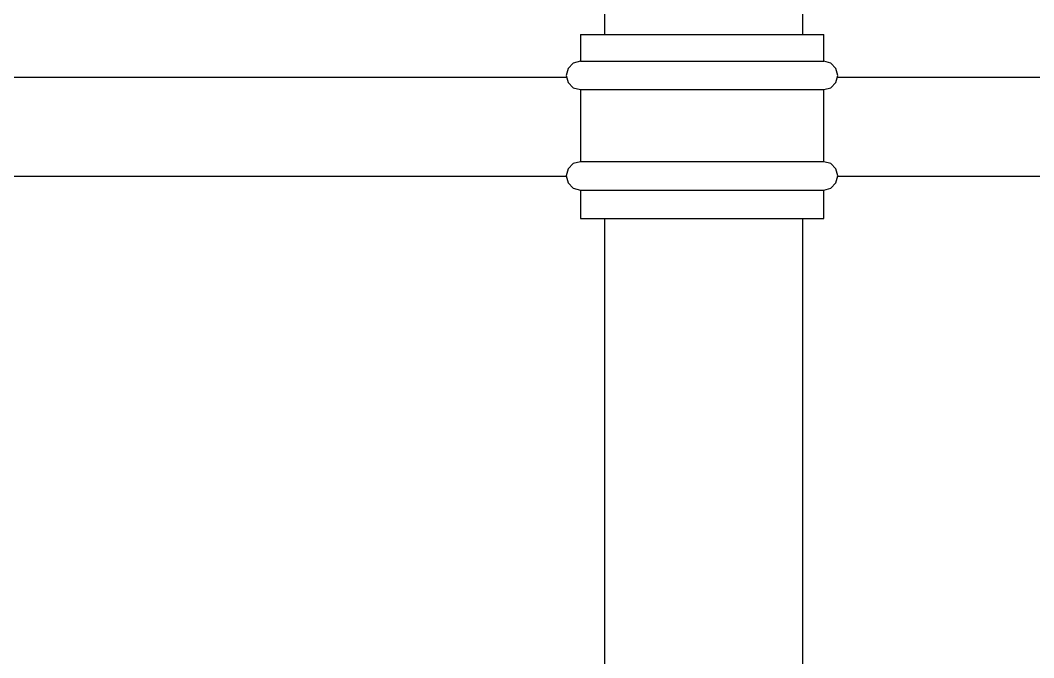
# Model space of a CAD drawing. Header units: millimetres. Extents: x -11840 to 12480, y -4119 to 5972.
# Drawn here: x -5460.3 to -5102.1, y -449.8 to -224.5 of the extents above; entities that cross this region are included whole.
import ezdxf

# ---------------------------------------------------------------- set-up
doc = ezdxf.new("R2010")
doc.units = ezdxf.units.MM

msp = doc.modelspace()

# ---------------------------------------------------------------- linework, layer by layer
at = {"color": 251, "true_color": 0x666666}
for p, q in [((-5253.82, -219.52), (-5253.82, -229.52)), ((-5253.82, -219.52), (-5253.82, -229.52)), ((-5183.82, -219.52), (-5183.82, -229.52)), ((-5183.82, -219.52), (-5183.82, -229.52)), ((-5262.34, -229.52), (-5260.88, -229.52)), ((-5262.34, -229.52), (-5262.34, -239.02)), ((-5262.34, -229.52), (-5262.34, -239.02)), ((-5262.34, -229.52), (-5260.88, -229.52)), ((-5260.88, -229.52), (-5256.58, -229.52)), ((-5260.88, -229.52), (-5256.58, -229.52)), ((-5256.58, -229.52), (-5249.75, -229.52)), ((-5256.58, -229.52), (-5249.75, -229.52)), ((-5249.75, -229.52), (-5240.84, -229.52)), ((-5249.75, -229.52), (-5240.84, -229.52)), ((-5240.84, -229.52), (-5230.47, -229.52)), ((-5240.84, -229.52), (-5230.47, -229.52)), ((-5230.47, -229.52), (-5219.34, -229.52)), ((-5230.47, -229.52), (-5219.34, -229.52)), ((-5219.34, -229.52), (-5208.22, -229.52)), ((-5219.34, -229.52), (-5208.22, -229.52)), ((-5208.22, -229.52), (-5197.84, -229.52)), ((-5208.22, -229.52), (-5197.84, -229.52)), ((-5197.84, -229.52), (-5188.94, -229.52)), ((-5197.84, -229.52), (-5188.94, -229.52)), ((-5188.94, -229.52), (-5182.11, -229.52)), ((-5188.94, -229.52), (-5182.11, -229.52)), ((-5182.11, -229.52), (-5177.81, -229.52)), ((-5182.11, -229.52), (-5177.81, -229.52)), ((-5177.81, -229.52), (-5176.34, -229.52)), ((-5177.81, -229.52), (-5176.34, -229.52)), ((-5176.34, -239.02), (-5176.34, -229.52)), ((-5176.34, -239.02), (-5176.34, -229.52)), ((-5264.84, -239.69), (-5266.67, -241.52)), ((-5264.84, -239.69), (-5266.67, -241.52)), ((-5262.34, -239.02), (-5264.84, -239.69)), ((-5262.34, -239.02), (-5264.84, -239.69)), ((-5262.34, -239.02), (-5260.88, -239.02)), ((-5262.34, -239.02), (-5260.88, -239.02)), ((-5260.88, -239.02), (-5256.58, -239.02)), ((-5260.88, -239.02), (-5256.58, -239.02)), ((-5256.58, -239.02), (-5249.75, -239.02)), ((-5256.58, -239.02), (-5249.75, -239.02)), ((-5249.75, -239.02), (-5240.84, -239.02)), ((-5249.75, -239.02), (-5240.84, -239.02)), ((-5240.84, -239.02), (-5230.47, -239.02)), ((-5240.84, -239.02), (-5230.47, -239.02)), ((-5230.47, -239.02), (-5219.34, -239.02)), ((-5230.47, -239.02), (-5219.34, -239.02)), ((-5219.34, -239.02), (-5208.22, -239.02)), ((-5219.34, -239.02), (-5208.22, -239.02)), ((-5208.22, -239.02), (-5197.84, -239.02)), ((-5208.22, -239.02), (-5197.84, -239.02)), ((-5197.84, -239.02), (-5188.94, -239.02)), ((-5197.84, -239.02), (-5188.94, -239.02)), ((-5188.94, -239.02), (-5182.11, -239.02)), ((-5188.94, -239.02), (-5182.11, -239.02)), ((-5182.11, -239.02), (-5177.81, -239.02)), ((-5182.11, -239.02), (-5177.81, -239.02)), ((-5177.81, -239.02), (-5176.34, -239.02)), ((-5177.81, -239.02), (-5176.34, -239.02)), ((-5173.84, -239.69), (-5176.34, -239.02)), ((-5173.84, -239.69), (-5176.34, -239.02)), ((-5172.01, -241.52), (-5173.84, -239.69)), ((-5172.01, -241.52), (-5173.84, -239.69)), ((-5266.67, -241.52), (-5267.34, -244.02)), ((-5266.67, -241.52), (-5267.34, -244.02)), ((-5171.34, -244.02), (-5172.01, -241.52)), ((-5171.34, -244.02), (-5172.01, -241.52)), ((-5267.16, -244.7), (-10233.17, -244.7)), ((-5267.16, -244.7), (-10233.17, -244.7)), ((-5267.34, -244.02), (-5266.67, -246.52)), ((-5267.34, -244.02), (-5266.67, -246.52)), ((-5266.67, -246.52), (-5264.84, -248.35)), ((-5266.67, -246.52), (-5264.84, -248.35)), ((-5173.84, -248.35), (-5172.01, -246.52)), ((-5173.84, -248.35), (-5172.01, -246.52)), ((-5172.01, -246.52), (-5171.34, -244.02)), ((-5172.01, -246.52), (-5171.34, -244.02)), ((-4859.71, -244.7), (-5171.53, -244.7)), ((-4859.71, -244.7), (-5171.53, -244.7)), ((-5264.84, -248.35), (-5262.34, -249.02)), ((-5264.84, -248.35), (-5262.34, -249.02)), ((-5262.34, -249.02), (-5260.88, -249.02)), ((-5262.34, -249.02), (-5260.88, -249.02)), ((-5262.34, -249.02), (-5262.34, -274.51)), ((-5262.34, -249.02), (-5262.34, -274.51)), ((-5260.88, -249.02), (-5256.58, -249.02)), ((-5260.88, -249.02), (-5256.58, -249.02)), ((-5256.58, -249.02), (-5249.75, -249.02)), ((-5256.58, -249.02), (-5249.75, -249.02)), ((-5249.75, -249.02), (-5240.84, -249.02)), ((-5249.75, -249.02), (-5240.84, -249.02)), ((-5240.84, -249.02), (-5230.47, -249.02)), ((-5240.84, -249.02), (-5230.47, -249.02)), ((-5230.47, -249.02), (-5219.34, -249.02)), ((-5230.47, -249.02), (-5219.34, -249.02)), ((-5219.34, -249.02), (-5208.22, -249.02)), ((-5219.34, -249.02), (-5208.22, -249.02)), ((-5208.22, -249.02), (-5197.84, -249.02)), ((-5208.22, -249.02), (-5197.84, -249.02)), ((-5197.84, -249.02), (-5188.94, -249.02)), ((-5197.84, -249.02), (-5188.94, -249.02)), ((-5188.94, -249.02), (-5182.11, -249.02)), ((-5188.94, -249.02), (-5182.11, -249.02)), ((-5182.11, -249.02), (-5177.81, -249.02)), ((-5182.11, -249.02), (-5177.81, -249.02)), ((-5177.81, -249.02), (-5176.34, -249.02)), ((-5177.81, -249.02), (-5176.34, -249.02)), ((-5176.34, -249.02), (-5173.84, -248.35)), ((-5176.34, -249.02), (-5173.84, -248.35)), ((-5176.34, -274.51), (-5176.34, -249.02)), ((-5176.34, -274.51), (-5176.34, -249.02)), ((-5264.84, -275.18), (-5266.67, -277.01)), ((-5264.84, -275.18), (-5266.67, -277.01)), ((-5262.34, -274.51), (-5264.84, -275.18)), ((-5262.34, -274.51), (-5264.84, -275.18)), ((-5260.88, -274.51), (-5262.34, -274.51)), ((-5260.88, -274.51), (-5262.34, -274.51)), ((-5256.58, -274.51), (-5260.88, -274.51)), ((-5256.58, -274.51), (-5260.88, -274.51)), ((-5249.75, -274.51), (-5256.58, -274.51)), ((-5249.75, -274.51), (-5256.58, -274.51)), ((-5240.84, -274.51), (-5249.75, -274.51)), ((-5240.84, -274.51), (-5249.75, -274.51)), ((-5230.47, -274.51), (-5240.84, -274.51)), ((-5230.47, -274.51), (-5240.84, -274.51)), ((-5219.34, -274.51), (-5230.47, -274.51)), ((-5219.34, -274.51), (-5230.47, -274.51)), ((-5208.22, -274.51), (-5219.34, -274.51)), ((-5208.22, -274.51), (-5219.34, -274.51)), ((-5197.84, -274.51), (-5208.22, -274.51)), ((-5197.84, -274.51), (-5208.22, -274.51)), ((-5188.94, -274.51), (-5197.84, -274.51)), ((-5188.94, -274.51), (-5197.84, -274.51)), ((-5182.11, -274.51), (-5188.94, -274.51)), ((-5182.11, -274.51), (-5188.94, -274.51)), ((-5177.81, -274.51), (-5182.11, -274.51)), ((-5177.81, -274.51), (-5182.11, -274.51)), ((-5176.34, -274.51), (-5177.81, -274.51)), ((-5176.34, -274.51), (-5177.81, -274.51)), ((-5173.84, -275.18), (-5176.34, -274.51)), ((-5173.84, -275.18), (-5176.34, -274.51)), ((-5172.01, -277.01), (-5173.84, -275.18)), ((-5172.01, -277.01), (-5173.84, -275.18)), ((-5266.67, -277.01), (-5267.34, -279.51)), ((-5266.67, -277.01), (-5267.34, -279.51)), ((-5171.34, -279.51), (-5172.01, -277.01)), ((-5171.34, -279.51), (-5172.01, -277.01)), ((-5267.34, -279.51), (-5266.67, -282.01)), ((-5267.34, -279.51), (-5266.67, -282.01)), ((-5266.67, -282.01), (-5264.84, -283.84)), ((-5266.67, -282.01), (-5264.84, -283.84)), ((-5173.84, -283.84), (-5172.01, -282.01)), ((-5173.84, -283.84), (-5172.01, -282.01)), ((-5172.01, -282.01), (-5171.34, -279.51)), ((-5172.01, -282.01), (-5171.34, -279.51)), ((-5264.84, -283.84), (-5262.34, -284.51)), ((-5264.84, -283.84), (-5262.34, -284.51)), ((-5262.34, -284.51), (-5260.88, -284.51)), ((-5262.34, -284.51), (-5260.88, -284.51)), ((-5262.34, -284.51), (-5262.34, -294.52)), ((-5262.34, -284.51), (-5262.34, -294.52)), ((-5260.88, -284.51), (-5256.58, -284.51)), ((-5260.88, -284.51), (-5256.58, -284.51)), ((-5256.58, -284.51), (-5249.75, -284.51)), ((-5256.58, -284.51), (-5249.75, -284.51)), ((-5249.75, -284.51), (-5240.84, -284.51)), ((-5249.75, -284.51), (-5240.84, -284.51)), ((-5240.84, -284.51), (-5230.47, -284.51)), ((-5240.84, -284.51), (-5230.47, -284.51)), ((-5230.47, -284.51), (-5219.34, -284.51)), ((-5230.47, -284.51), (-5219.34, -284.51)), ((-5219.34, -284.51), (-5208.22, -284.51)), ((-5219.34, -284.51), (-5208.22, -284.51)), ((-5208.22, -284.51), (-5197.84, -284.51)), ((-5208.22, -284.51), (-5197.84, -284.51)), ((-5197.84, -284.51), (-5188.94, -284.51)), ((-5197.84, -284.51), (-5188.94, -284.51)), ((-5188.94, -284.51), (-5182.11, -284.51)), ((-5188.94, -284.51), (-5182.11, -284.51)), ((-5182.11, -284.51), (-5177.81, -284.51)), ((-5182.11, -284.51), (-5177.81, -284.51)), ((-5177.81, -284.51), (-5176.34, -284.51)), ((-5177.81, -284.51), (-5176.34, -284.51)), ((-5176.34, -284.51), (-5173.84, -283.84)), ((-5176.34, -284.51), (-5173.84, -283.84)), ((-5176.34, -294.52), (-5176.34, -284.51)), ((-5176.34, -294.52), (-5176.34, -284.51)), ((-5262.34, -294.52), (-5260.88, -294.52)), ((-5262.34, -294.52), (-5260.88, -294.52)), ((-5260.88, -294.52), (-5256.58, -294.52)), ((-5260.88, -294.52), (-5256.58, -294.52)), ((-5256.58, -294.52), (-5249.75, -294.52)), ((-5256.58, -294.52), (-5249.75, -294.52)), ((-5253.82, -294.52), (-5253.82, -2889.27)), ((-5253.82, -294.52), (-5253.82, -2889.27)), ((-5249.75, -294.52), (-5240.84, -294.52)), ((-5249.75, -294.52), (-5240.84, -294.52)), ((-5240.84, -294.52), (-5230.47, -294.52)), ((-5240.84, -294.52), (-5230.47, -294.52)), ((-5230.47, -294.52), (-5219.34, -294.52)), ((-5230.47, -294.52), (-5219.34, -294.52)), ((-5219.34, -294.52), (-5208.22, -294.52)), ((-5219.34, -294.52), (-5208.22, -294.52)), ((-5208.22, -294.52), (-5197.84, -294.52)), ((-5208.22, -294.52), (-5197.84, -294.52)), ((-5197.84, -294.52), (-5188.94, -294.52)), ((-5197.84, -294.52), (-5188.94, -294.52)), ((-5188.94, -294.52), (-5182.11, -294.52)), ((-5188.94, -294.52), (-5182.11, -294.52)), ((-5183.82, -294.52), (-5183.82, -2889.27)), ((-5183.82, -294.52), (-5183.82, -2889.27)), ((-5182.11, -294.52), (-5177.81, -294.52)), ((-5182.11, -294.52), (-5177.81, -294.52)), ((-5177.81, -294.52), (-5176.34, -294.52)), ((-5177.81, -294.52), (-5176.34, -294.52))]:
    msp.add_line(p, q, dxfattribs=at)
at = {"color": 250, "true_color": 0x333333}
for p, q in [((-5267.29, -279.7), (-10225.17, -279.7)), ((-5267.29, -279.7), (-10225.17, -279.7)), ((-4859.71, -279.7), (-5171.39, -279.7)), ((-4859.71, -279.7), (-5171.39, -279.7))]:
    msp.add_line(p, q, dxfattribs=at)

doc.saveas('drawing.dxf')
